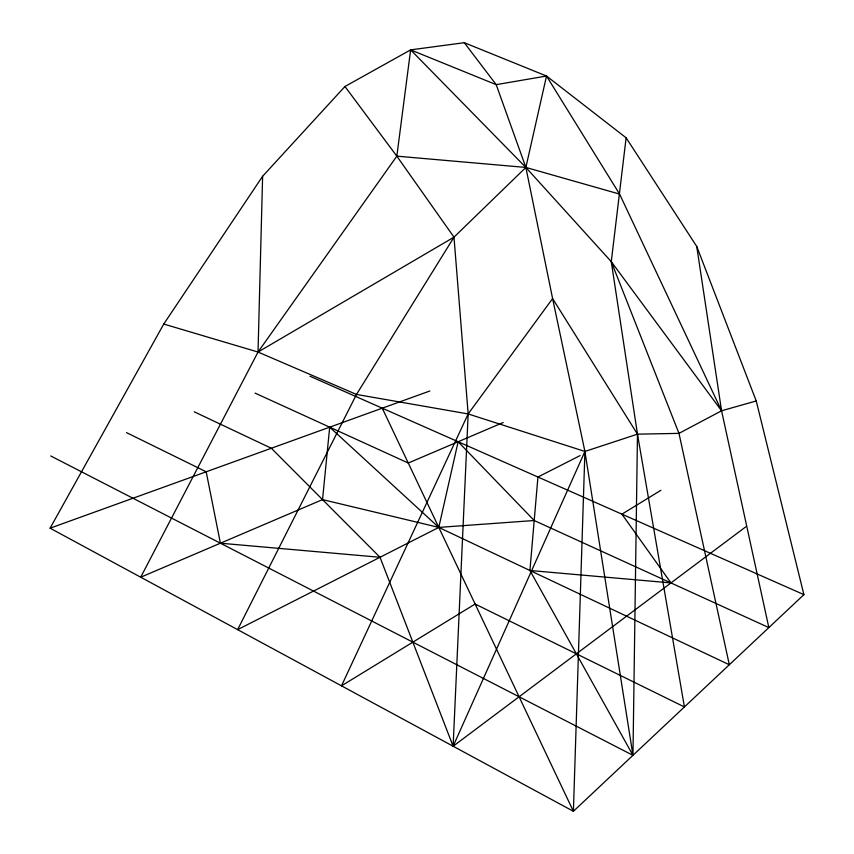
<?xml version="1.0" encoding="UTF-8"?>
<svg xmlns="http://www.w3.org/2000/svg" width="854" height="854" viewBox="0 0 854 854"><rect width="100%" height="100%" fill="white"/><g stroke="black" fill="none" stroke-linecap="round" stroke-linejoin="round"><path stroke-width="1.28" d="M262.616 176.276L258.025 352.04L140.718 577.219L322.545 499.611L438.785 527.409L729.316 664.743L678.983 433.373L611.272 261.655L525.872 167.437L410.635 49.874L344.941 86.5L262.616 176.276L163.754 324.05L50.098 528.188L573.397 811.3L803.902 594.64L756.238 400.964L696.747 246.464L626.121 137.804L546.517 76.027L464.288 42.7L410.635 49.874L396.832 156.154L258.025 352.04L163.754 324.05M50.706 455.951L632.963 755.32L529.918 570.483L537.935 477.023L580.133 455.577M322.545 499.611L329.687 427.171L438.785 527.409L534.198 520.513L768.846 627.594L721.566 410.785L696.747 246.464M464.288 42.7L496.195 84.653L525.872 167.437L552.602 298.558L468.163 413.944L341.504 685.837L475.123 604.034L684.417 706.952L637.479 434.163L611.272 261.655L626.121 137.804M410.635 49.874L496.195 84.653L546.517 76.027L525.872 167.437L453.986 237.166L258.025 352.04L356.492 394.441L468.163 413.944L584.915 451.446L637.479 434.163L678.983 433.373L721.566 410.785L756.238 400.964M344.941 86.5L396.832 156.154L453.986 237.166L356.492 394.441L237.625 629.644L438.785 527.409L458.15 441.742L534.198 520.513M745.83 526.79L453.122 746.236L380.019 557.278L271.337 448.254L194.242 411.809M660.911 490.292L621.915 514.161L670.956 582.919L529.918 570.483M503.198 422.516L408.265 463.028L255.058 393.118M50.098 528.188L429.85 390.983M396.832 156.154L525.872 167.437L619.577 194.082L721.566 410.785L611.272 261.655M380.019 557.278L220.407 543.208L206.188 471.792L126.541 432.636M309.981 376.219L803.902 594.64M546.517 76.027L619.577 194.082M382.25 408.18L573.397 811.3L584.915 451.446L552.602 298.558L637.479 434.163L632.963 755.32L584.915 451.446L453.122 746.236L468.163 413.944L453.986 237.166"/></g></svg>
